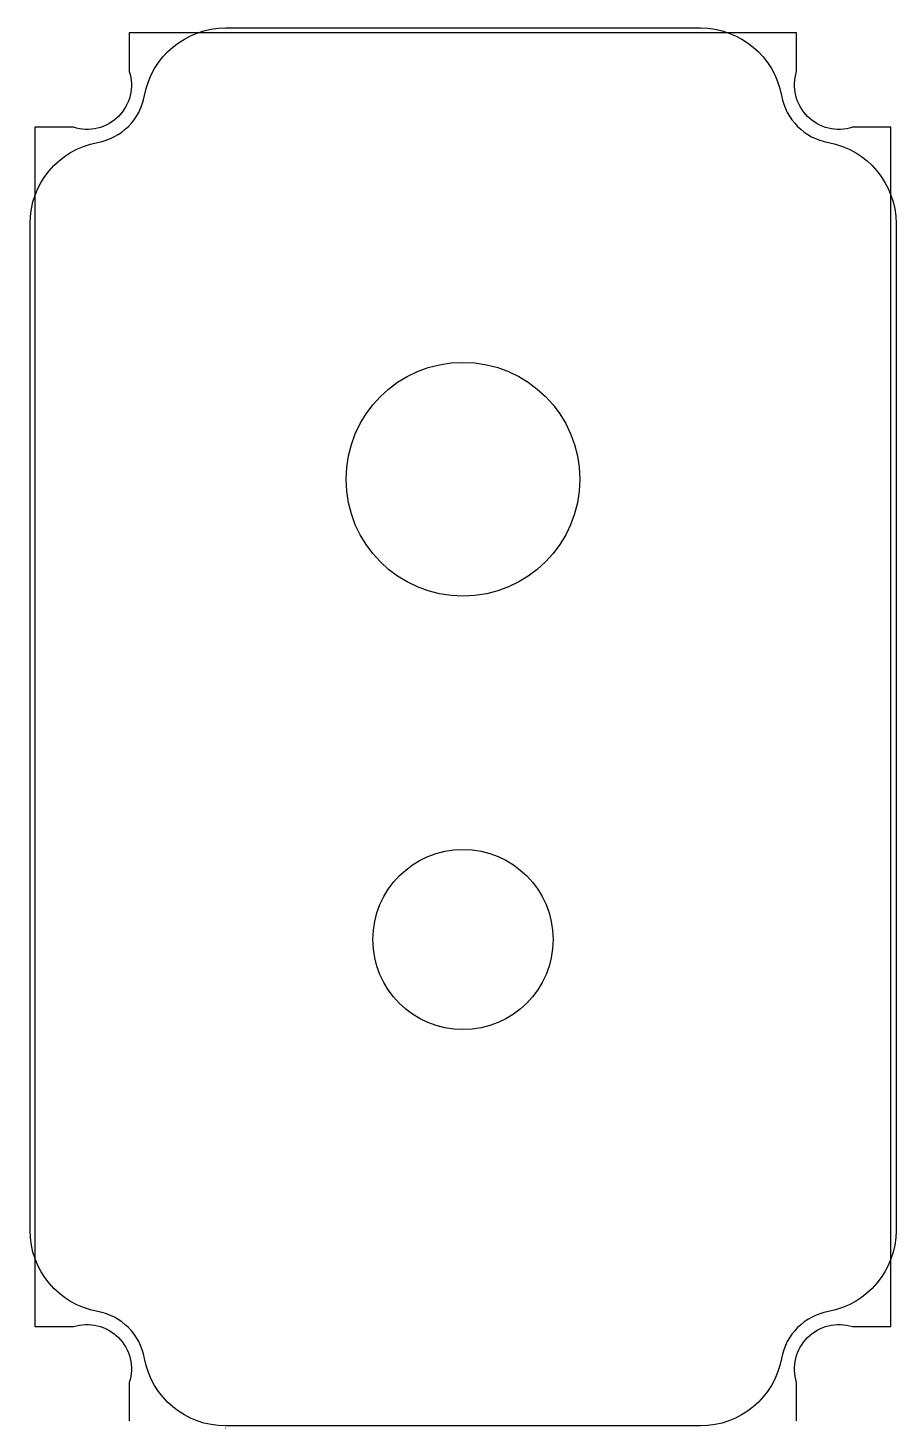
# Model space of a CAD drawing. Header units: millimetres. Extents: x -6.6 to 24.2, y -47.2 to 2.5.
import ezdxf

# ---------------------------------------------------------------- set-up
doc = ezdxf.new("R2010")
doc.units = ezdxf.units.MM

msp = doc.modelspace()

# ---------------------------------------------------------------- linework, layer by layer
msp.add_lwpolyline([(17.231, 2.51, -0.36223), (20.111, 0.109, 0.311814), (21.777, -1.558, -0.362119), (24.177, -4.437), (24.177, -40.201, -0.362193), (21.776, -43.08, 0.311672), (20.11, -44.745, -0.362009), (17.231, -47.144), (16.449, -47.144), (1.114, -47.144), (0.369, -47.144, -0.362097), (-2.51, -44.744, 0.311784), (-4.176, -43.079, -0.36222), (-6.577, -40.199), (-6.577, -4.436, -0.362144), (-4.177, -1.556, 0.311755), (-2.511, 0.109, -0.362146), (0.368, 2.51)], format="xyb", close=True)
msp.add_lwpolyline([(20.649, -46.967), (20.649, -45.597, -0.609837), (22.629, -43.617), (23.999, -43.617), (23.999, -1.017), (22.629, -1.017, -0.609837), (20.649, 0.964), (20.649, 2.333), (-3.051, 2.333), (-3.051, 0.964, -0.609837), (-5.031, -1.017), (-6.401, -1.017), (-6.401, -43.617), (-5.031, -43.617, -0.609837), (-3.051, -45.597), (-3.051, -46.967)], format="xyb")
for centre, radius in [((8.799, -13.517), 4.15), ((8.799, -29.867), 3.2)]:
    msp.add_circle(centre, radius)
for centre, start, end in [((-3.649, -40.199), 180.0173, 180.0519), ((0.369, -44.217), 269.7195, 269.9981)]:
    msp.add_arc(centre, 3, start, end)

doc.saveas('drawing.dxf')
